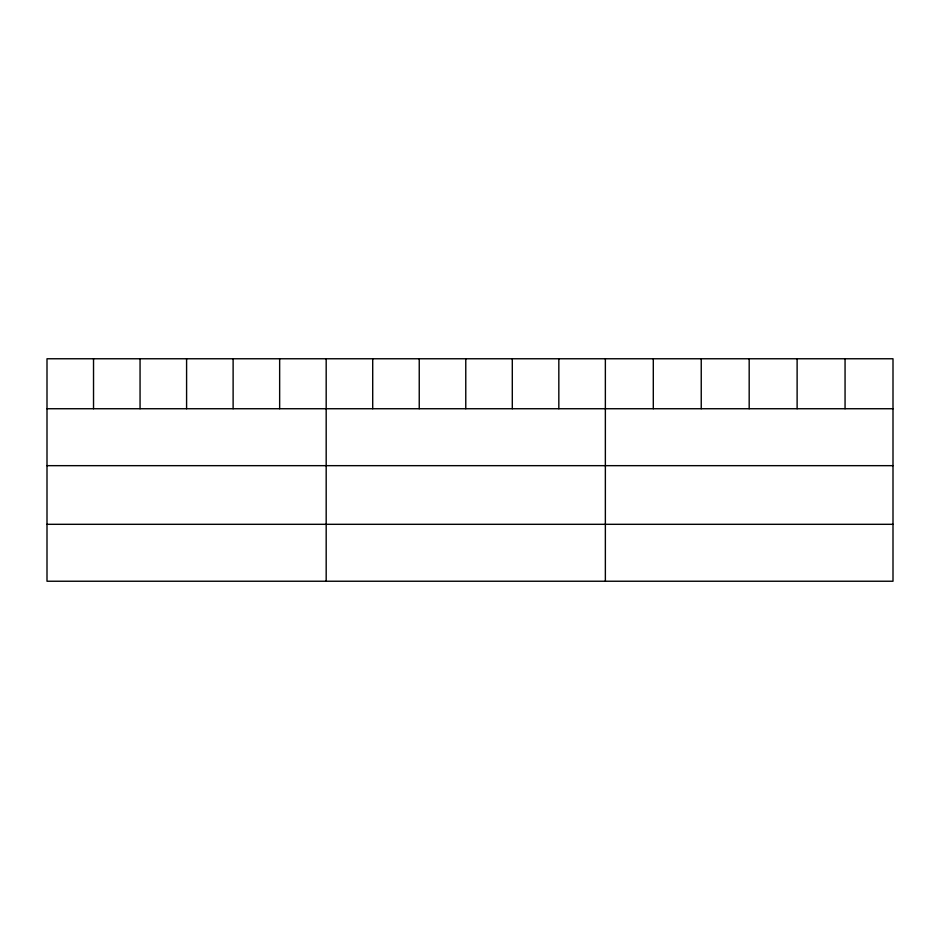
<?xml version="1.0" encoding="UTF-8"?>
<svg xmlns="http://www.w3.org/2000/svg" width="940" height="940" viewBox="0 0 940 940"><rect width="100%" height="100%" fill="white"/><g stroke="black" fill="none" stroke-linecap="round" stroke-linejoin="round"><path stroke-width="1.41" d="M893 408.736L893 581.237L47 581.237L47 358.763L893 358.763L893 408.736L47 408.736M47 465.664L893 465.664M47 524.309L893 524.309M845.06 358.763L845.06 408.736M797.12 358.763L797.12 408.736M749.18 358.763L749.18 408.736M701.24 358.763L701.24 408.736M653.3 358.763L653.3 408.736M605.36 358.763L605.36 581.237M558.83 358.763L558.83 408.736M512.3 358.763L512.3 408.736M465.77 358.763L465.77 408.736M419.24 358.763L419.24 408.736M372.71 358.763L372.71 408.736M326.18 358.763L326.18 581.237M279.65 358.763L279.65 408.736M233.12 358.763L233.12 408.736M186.59 358.763L186.59 408.736M140.06 358.763L140.06 408.736M93.53 358.763L93.53 408.736"/></g></svg>
